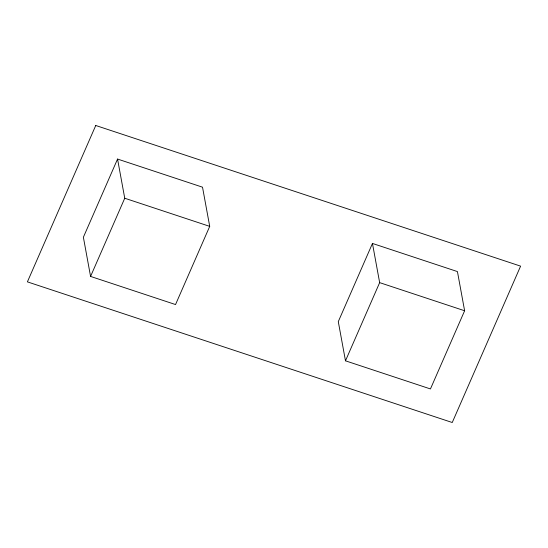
<?xml version="1.0" encoding="UTF-8"?>
<svg xmlns="http://www.w3.org/2000/svg" width="548" height="548" viewBox="0 0 548 548"><rect width="100%" height="100%" fill="white"/><g stroke="black" fill="none" stroke-linecap="round" stroke-linejoin="round"><path stroke-width="0.82" d="M117.553 159.057L83.378 237.243L90.571 276.425L175.538 304.558L209.713 226.372L202.52 187.183L117.553 159.057L124.745 198.239L90.571 276.425M372.462 243.442L338.287 321.628L345.48 360.817L430.447 388.943L464.622 310.757L457.429 271.575L372.462 243.442L379.654 282.631L345.48 360.817M124.745 198.239L209.713 226.372M379.654 282.631L464.622 310.757M95.749 125.492L27.4 281.864L452.251 422.508L520.6 266.136L95.749 125.492"/></g></svg>
